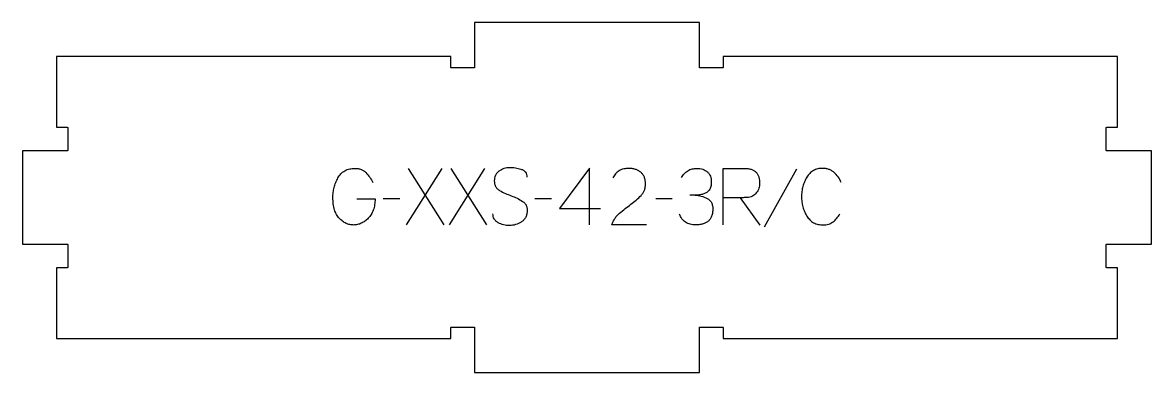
# Model space of a CAD drawing. Extents: x 0 to 600, y 0 to 186.
import ezdxf

# ---------------------------------------------------------------- set-up
doc = ezdxf.new("R2010")
doc.units = 0
doc.layers.add('1_ANYTOOL_1MMDEEP_LABELS_S', color=2, linetype='CONTINUOUS')
doc.layers.add('4_ANYTOOL_CUTTHROUGH_OUTSI', color=5, linetype='CONTINUOUS')

msp = doc.modelspace()

# ---------------------------------------------------------------- linework, layer by layer
at = {"layer": '1_ANYTOOL_1MMDEEP_LABELS_S'}
for p, q in [((222.671429, 108.2), (203.771429, 78.2)), ((223.914286, 78.2), (204.971429, 108.2)), ((245.385714, 108.2), (226.485714, 78.2)), ((246.628571, 78.2), (227.685714, 108.2)), ((411.071429, 107.728572), (393.885714, 76.957143)), ((200.342857, 92.085714), (191.557143, 92)), ((280.828571, 92.085714), (272.042857, 92)), ((345.028571, 92.085714), (336.242857, 92)), ((381.114286, 92.642857), (391.571429, 78.157143)), ((285.114286, 86.857143), (306.885714, 86.857143))]:
    msp.add_line(p, q, dxfattribs=at)
for points in [[(177.457143, 92), (187.228571, 91.957143, -0.031732), (186.960461, 88.949741, -0.048764), (186.216071, 86.032143, -0.050291), (185.106359, 83.721635, -0.060119), (183.521429, 81.714286, -0.036578), (181.789409, 80.227869, -0.050793), (179.830357, 79.067857, -0.051881), (177.87734, 78.400113, -0.053919), (175.828571, 78.157143, -0.055881), (173.793424, 78.364087, -0.055271), (171.853571, 79.014286, -0.05403), (169.927595, 80.173479, -0.038531), (168.242857, 81.671429, -0.067281), (166.695144, 83.782443, -0.049165), (165.671429, 86.203572, -0.047412), (164.998502, 89.40749, -0.028075), (164.814286, 92.685714, -0.03109), (164.981812, 95.377294, -0.031496), (165.483929, 98.026786, -0.031425), (166.334801, 100.65503, -0.02824), (167.492857, 103.164286, -0.064555), (169.021661, 105.315811, -0.078906), (171.0875, 106.941072, -0.076878), (173.711101, 107.915621, -0.050594), (176.514286, 108.2, -0.039946), (178.173847, 108.067203, -0.052714), (179.776786, 107.632143, -0.053511), (181.159983, 106.916809, -0.05153), (182.364286, 105.928572, -0.040443), (184.40451, 103.50543, -0.04035), (186.028571, 100.785714)], [(268.014286, 103.614286, 0.071867), (267.821172, 104.950893, 0.100684), (267.194643, 106.132143, 0.047558), (266.720089, 106.608593, 0.038563), (266.170089, 106.997322, 0.037928), (265.472902, 107.34479, 0.026634), (264.735714, 107.6, 0.028461), (261.712381, 108.285983, 0.041577), (258.628571, 108.542857, 0.036938), (257.126212, 108.431718, 0.041531), (255.660714, 108.0875, 0.041583), (254.283337, 107.510292, 0.038125), (253.014286, 106.721429, 0.057611), (251.944133, 105.729524, 0.065808), (251.15, 104.508929, 0.06469), (250.672504, 103.049374, 0.046778), (250.528571, 101.514286, 0.052235), (250.690927, 99.964444, 0.075448), (251.235714, 98.514286, 0.076671), (252.151806, 97.341233, 0.061023), (253.357143, 96.457143, 0.021951), (256.385997, 94.929797, 0.018213), (259.528571, 93.65, -0.02405), (262.630056, 92.344538, -0.02981), (265.571429, 90.714286, -0.068439), (266.71273, 89.748355, -0.079282), (267.521429, 88.496429, -0.076308), (267.946428, 86.917747, -0.047772), (267.971429, 85.271429, -0.046243), (267.678194, 83.590469, -0.06359), (267.028571, 82.019643, -0.064671), (266.055748, 80.735454, -0.057073), (264.8, 79.721429, -0.067522), (261.831692, 78.358518, -0.070793), (258.607143, 77.857143, -0.064027), (255.468128, 78.219658, -0.070447), (252.542857, 79.4, -0.054374), (251.38444, 80.249633, -0.074742), (250.485714, 81.360714, -0.075199), (249.962707, 82.667093, -0.057737), (249.8, 84.071429)], [(331.314286, 78.242857), (313.014286, 78.285714, -0.034491), (313.677064, 80.033046, -0.037732), (314.583929, 81.666072, -0.037744), (315.723223, 83.140708, -0.03482), (317.064286, 84.435714, -0.00859), (320.023511, 86.834297, -0.008791), (323.064286, 89.128572, 0.020588), (325.883574, 91.362014, 0.025206), (328.485714, 93.842857, 0.046908), (329.506309, 95.144099, 0.051091), (330.253571, 96.617857, 0.050722), (330.702304, 98.266032, 0.041139), (330.842857, 99.971429, 0.039396), (330.700212, 101.779015, 0.058519), (330.210714, 103.517857, 0.060358), (329.420157, 104.924973, 0.061397), (328.314286, 106.1, 0.048006), (326.958329, 107.02196, 0.045901), (325.453571, 107.675, 0.045216), (323.71351, 108.07756, 0.034258), (321.928571, 108.2, 0.055622), (319.294001, 107.906013, 0.079896), (316.85, 106.925, 0.080617), (314.880613, 105.2593, 0.060287), (313.442857, 103.1)], [(350, 103.271429, -0.060092), (351.388217, 105.357562, -0.080583), (353.289286, 106.967857, -0.079919), (355.645351, 107.915623, -0.055798), (358.185714, 108.2, -0.035013), (359.741614, 108.090913, -0.047512), (361.255357, 107.728572, -0.048382), (362.544782, 107.142532, -0.050886), (363.692857, 106.314286, -0.060051), (364.618761, 105.267498, -0.058597), (365.273214, 104.032143, -0.056917), (365.669344, 102.521228, -0.03878), (365.771429, 100.957143, -0.02544), (365.708413, 99.719426, -0.041152), (365.482143, 98.503572, -0.042175), (365.138329, 97.563301, -0.059142), (364.614286, 96.714286, -0.068767), (363.323589, 95.481791, -0.072211), (361.742857, 94.657143, -0.043093), (359.915746, 94.18955, -0.035742), (358.035714, 94.014286, -0.002283), (356.18225, 93.982893, -0.003092), (354.328571, 93.971429)], [(372.114286, 78.2), (372.114286, 108.2), (383.471429, 108.2, -0.030274), (385.237242, 108.092985, -0.049), (386.958929, 107.709822, -0.050774), (388.291451, 107.117366, -0.06445), (389.45, 106.239286, -0.0646), (390.339911, 105.103255, -0.052254), (390.944643, 103.788393, -0.050381), (391.333778, 102.095844, -0.031337), (391.442857, 100.357143, -0.040022), (391.332696, 98.983086, -0.042626), (390.998214, 97.646429, -0.04247), (390.429529, 96.356709, -0.036572), (389.664286, 95.171429, -0.051097), (388.722508, 94.157474, -0.061981), (387.580357, 93.382143, -0.061813), (386.271355, 92.905643, -0.049309), (384.885714, 92.728572, -0.003273), (384.018064, 92.69088, -0.003121), (383.15, 92.664286, -0.003882), (382.132219, 92.647366, -0.002215), (381.114286, 92.642857), (372.157143, 92.642857)], [(434.685714, 100.7, 0.059291), (433.149553, 103.629417, 0.066881), (430.935714, 106.078572, 0.04529), (429.618729, 107.002449, 0.046757), (428.155357, 107.669643, 0.04633), (426.515445, 108.073974, 0.037303), (424.828571, 108.2, 0.054828), (422.322931, 107.924415, 0.073548), (419.980357, 107.026786, 0.073729), (418.011035, 105.498553, 0.056205), (416.492857, 103.507143, 0.033355), (415.271688, 101.117267, 0.034965), (414.3875, 98.583929, 0.034911), (413.857473, 95.915922, 0.031589), (413.685714, 93.2, 0.032085), (413.860217, 90.483371, 0.035383), (414.398214, 87.816072, 0.035431), (415.296703, 85.280914, 0.033598), (416.535714, 82.892857, 0.058628), (418.097915, 80.891972, 0.073381), (420.119643, 79.373214, 0.072539), (422.565616, 78.47216, 0.05208), (425.171429, 78.2, 0.033243), (426.612803, 78.295937, 0.042283), (428.021429, 78.607143, 0.042766), (429.264125, 79.114232, 0.044269), (430.4, 79.828572, 0.055485), (432.411795, 81.743472, 0.045948), (434, 84.028572)], [(357.114286, 93.971429, -0.052004), (360.447368, 93.458626, -0.057563), (363.585714, 92.235714, -0.070633), (364.86025, 91.311111, -0.079113), (365.803571, 90.055357, -0.075641), (366.380359, 88.400499, -0.046128), (366.542857, 86.642857, -0.033924), (366.40926, 84.676083, -0.057836), (365.921429, 82.775, -0.060832), (365.162451, 81.346026, -0.072757), (364.057143, 80.171429, -0.05358), (362.662551, 79.290347, -0.043301), (361.121429, 78.692857, -0.042335), (359.222941, 78.310608, -0.028525), (357.285714, 78.2, -0.059964), (354.574213, 78.526358, -0.089395), (352.1, 79.625, -0.089624), (350.175833, 81.509447, -0.061164), (348.885714, 83.9)]]:
    msp.add_lwpolyline(points, format="xyb", dxfattribs=at)
msp.add_lwpolyline([(301.1, 78.2), (301.142857, 108.242857), (285.114286, 86.857143)], dxfattribs=at)
at = {"layer": '4_ANYTOOL_CUTTHROUGH_OUTSI'}
msp.add_lwpolyline([(581.5, 18), (581.5, 55.5), (575.75, 55.5, -0.414214), (575.5, 55.75), (575.5, 67.75, -0.414214), (575.75, 68), (599.5, 68), (599.5, 117.5), (575.75, 117.5, -0.414214), (575.5, 117.75), (575.5, 129.75, -0.414214), (575.75, 130), (581.5, 130), (581.5, 167.5), (372, 167.5), (372, 161.75, -0.414214), (371.75, 161.5), (359.75, 161.5, -0.414214), (359.5, 161.75), (359.5, 185.5), (240, 185.5), (240, 161.75, -0.414214), (239.75, 161.5), (227.75, 161.5, -0.414214), (227.5, 161.75), (227.5, 167.5), (18, 167.5), (18, 130), (23.75, 130, -0.414214), (24, 129.75), (24, 117.75, -0.414214), (23.75, 117.5), (0, 117.5), (0, 68), (23.75, 68, -0.414214), (24, 67.75), (24, 55.75, -0.414214), (23.75, 55.5), (18, 55.5), (18, 18), (227.5, 18), (227.5, 23.75, -0.414214), (227.75, 24), (239.75, 24, -0.414214), (240, 23.75), (240, 0), (359.5, 0), (359.5, 23.75, -0.414214), (359.75, 24), (371.75, 24, -0.414214), (372, 23.75), (372, 18)], format="xyb", close=True, dxfattribs=at)

doc.saveas('drawing.dxf')
